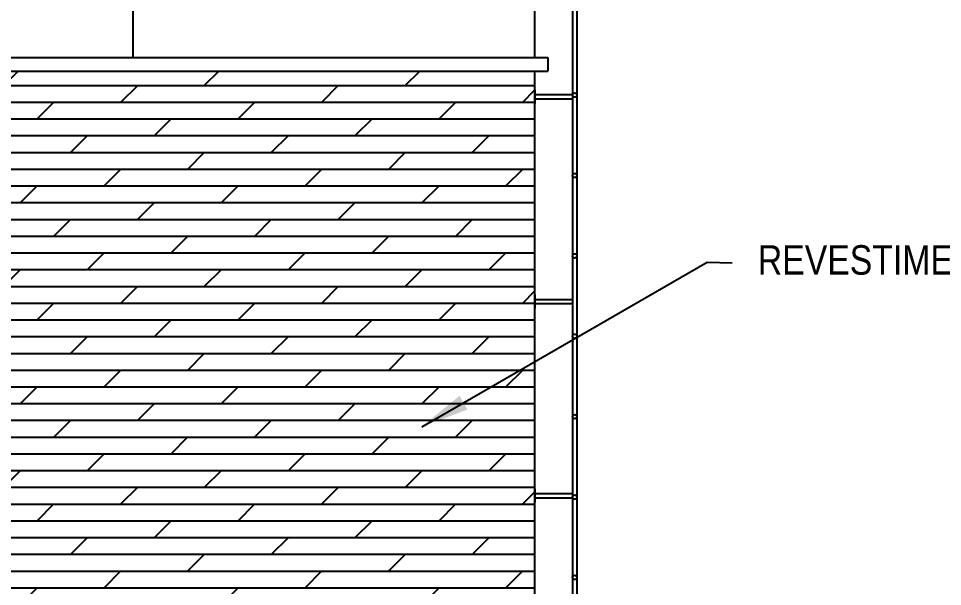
# Model space of a CAD drawing. Header units: millimetres. Extents: x -178 to 521, y -135 to 750.
# Drawn here: x -78.882 to -75.432, y 738.942 to 741.062 of the extents above; entities that cross this region are included whole.
import ezdxf

# ---------------------------------------------------------------- set-up
doc = ezdxf.new("R2010")
doc.units = ezdxf.units.MM
doc.header["$LTSCALE"] = 20
doc.header["$MEASUREMENT"] = 0
doc.layers.get('0').update_dxf_attribs({"linetype": 'CONTINUOUS'})
doc.layers.add('E-Cta-W', color=7, linetype='CONTINUOUS', lineweight=20)
doc.layers.add('E-hatch', color=8, linetype='CONTINUOUS')
doc.layers.add('V2', color=11, linetype='CONTINUOUS')
doc.styles.add('F2', font='ARIALN.TTF')
doc.dimstyles.get("Standard").update_dxf_attribs({"dimtxt": 0.18, "dimasz": 0.18, "dimexe": 0.18, "dimexo": 0.0625, "dimgap": 0.09, "dimtad": 0, "dimtih": 1, "dimtoh": 1, "dimdec": 4, "dimzin": 0, "dimdsep": 46, "dimtxsty": 'Standard', "dimcen": 0.09, "dimadec": 0, "dimazin": 0, "dimtfac": 1, "dimtdec": 4, "dimtofl": 0, "dimtmove": 0, "dimatfit": 3, "dimfxl": 1, "dimtolj": 1, "dimtzin": 0, "dimarcsym": 0})

msp = doc.modelspace()

# ---------------------------------------------------------------- hatches: boundary and pattern name
at = {"layer": 'E-hatch'}
h = msp.add_hatch(dxfattribs=at)
h.set_pattern_fill('DOLMIT,_O', color=8, scale=0.25)
h.set_pattern_definition([(0, (0, 0), (0, 0.0625), []), (45, (0, 0), (-0.125, 0.125), [0.08838835, -0.17677692])])
h.paths.add_polyline_path([(-76.9554, 740.8663), (-80.9554, 740.8663), (-80.9554, 740.4163), (-78.9554, 740.4163), (-78.9554, 740.3663), (-79.0054, 740.3663), (-79.0054, 735.9663), (-78.6128, 735.9663), (-78.6128, 738.6163), (-77.2132, 738.6163), (-77.2132, 735.9663), (-76.9554, 735.9663)])

# ---------------------------------------------------------------- linework, layer by layer
at = {"color": 2, "linetype": 'Continuous'}
for p, q in [((-81.0054, 740.9163), (-76.9054, 740.9163)), ((-76.9054, 740.9163), (-76.9054, 740.8663)), ((-81.0054, 740.8663), (-76.9054, 740.8663)), ((-76.9554, 740.8663), (-76.9554, 735.9663))]:
    msp.add_line(p, q, dxfattribs=at)
at = {"layer": 'V2', "color": 8}
for p, q in [((-76.8134, 742.2563), (-76.8134, 737.3263)), ((-76.7974, 742.2563), (-76.7974, 737.3263)), ((-78.4554, 741.5663), (-78.4554, 740.9163)), ((-76.9554, 741.5663), (-76.9554, 740.9163)), ((-76.9554, 740.7956), (-76.9554, 740.7456)), ((-76.9554, 740.7956), (-76.9544, 740.7956)), ((-76.9544, 740.7956), (-76.9544, 740.7456)), ((-76.9554, 740.7786), (-76.8134, 740.7786)), ((-76.9554, 740.7626), (-76.8134, 740.7626)), ((-76.9544, 740.7626), (-76.9544, 740.7786)), ((-76.9554, 740.7456), (-76.9544, 740.7456)), ((-76.9554, 740.0311), (-76.9554, 739.9811)), ((-76.9554, 740.0311), (-76.9544, 740.0311)), ((-76.9544, 740.0311), (-76.9544, 739.9811)), ((-76.9554, 740.0141), (-76.8134, 740.0141)), ((-76.9554, 739.9981), (-76.8134, 739.9981)), ((-76.9544, 739.9981), (-76.9544, 740.0141)), ((-76.9554, 739.9811), (-76.9544, 739.9811)), ((-76.9554, 739.3069), (-76.9554, 739.2569)), ((-76.9554, 739.3069), (-76.9544, 739.3069)), ((-76.9544, 739.3069), (-76.9544, 739.2569)), ((-76.9554, 739.2899), (-76.8134, 739.2899)), ((-76.9554, 739.2739), (-76.8134, 739.2739)), ((-76.9544, 739.2739), (-76.9544, 739.2899)), ((-76.9554, 739.2569), (-76.9544, 739.2569))]:
    msp.add_line(p, q, dxfattribs=at)
for centre in [(-76.8054, 740.7763), (-76.8054, 740.4763), (-76.8054, 740.1763), (-76.8054, 739.8763), (-76.8054, 739.5763), (-76.8054, 739.2763), (-76.8054, 738.9763)]:
    msp.add_circle(centre, 0.008, dxfattribs=at)

# ---------------------------------------------------------------- texts
at = {"color": 6, "style": 'F2'}
msp.add_text('REVESTIMENTO AMADEIRADO', height=0.11, dxfattribs=at).set_placement((-76.1217, 740.1061))

# ---------------------------------------------------------------- leaders
at = {"layer": 'E-Cta-W', "color": 4}
msp.add_leader([(-77.3768, 739.5386), (-76.3105, 740.1525), (-76.2177, 740.1507)], dimstyle='Standard', dxfattribs=at)

doc.saveas('drawing.dxf')
